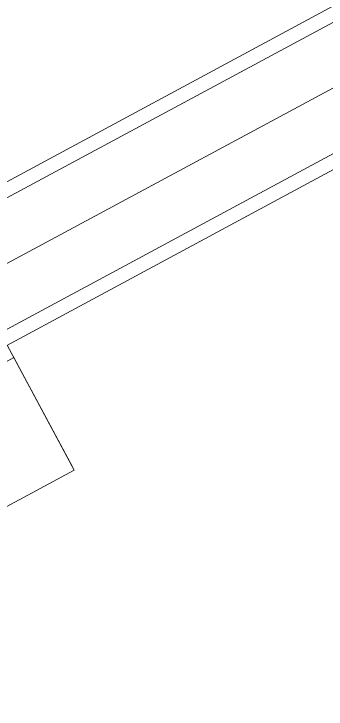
# Model space of a CAD drawing. Header units: millimetres. Extents: x -6949 to 305728, y -55091 to 76684.
# Drawn here: x 15935.8 to 16156.1, y 8061.1 to 8551 of the extents above; entities that cross this region are included whole.
import ezdxf

# ---------------------------------------------------------------- set-up
doc = ezdxf.new("R2010")
doc.units = ezdxf.units.MM
doc.layers.add('A-DETL', color=7, linetype='Continuous', lineweight=18, true_color=0x00a600)
doc.layers.add('S-BEAM', color=5, linetype='Continuous', lineweight=18)
doc.layers.add('S-FSTN', color=7, linetype='Continuous', lineweight=18)

msp = doc.modelspace()

# ---------------------------------------------------------------- linework, layer by layer
at = {"layer": 'A-DETL'}
msp.add_line((15000.0005, 7875.0003), (18750.0006, 9890.0003), dxfattribs=at)
at = {"layer": 'S-BEAM'}
for p, q in [((21739.2727, 11553.905), (15768.4695, 8345.5935)), ((21744.006, 11545.0961), (15773.2028, 8336.7846)), ((15811.8265, 8264.9044), (21782.6297, 11473.2159)), ((15816.5598, 8256.0955), (21787.363, 11464.407))]:
    msp.add_line(p, q, dxfattribs=at)
at = {"layer": 'S-FSTN'}
for p, q in [((15931.074, 8317.6278), (15978.4069, 8229.5393)), ((15935.8073, 8308.819), (15671.5416, 8166.8202)), ((15935.8073, 8308.819), (15941.4872, 8298.2484)), ((15941.4872, 8298.2484), (15935.8073, 8308.819)), ((15941.4872, 8298.2484), (15975.5669, 8234.8246)), ((15975.5669, 8234.8246), (15978.4069, 8229.5393)), ((15978.4069, 8229.5393), (15975.5669, 8234.8246)), ((15714.1412, 8087.5405), (15978.4069, 8229.5393)), ((15714.1412, 8087.5405), (15978.4069, 8229.5393)), ((15978.4069, 8229.5393), (15714.1412, 8087.5405))]:
    msp.add_line(p, q, dxfattribs=at)

doc.saveas('drawing.dxf')
